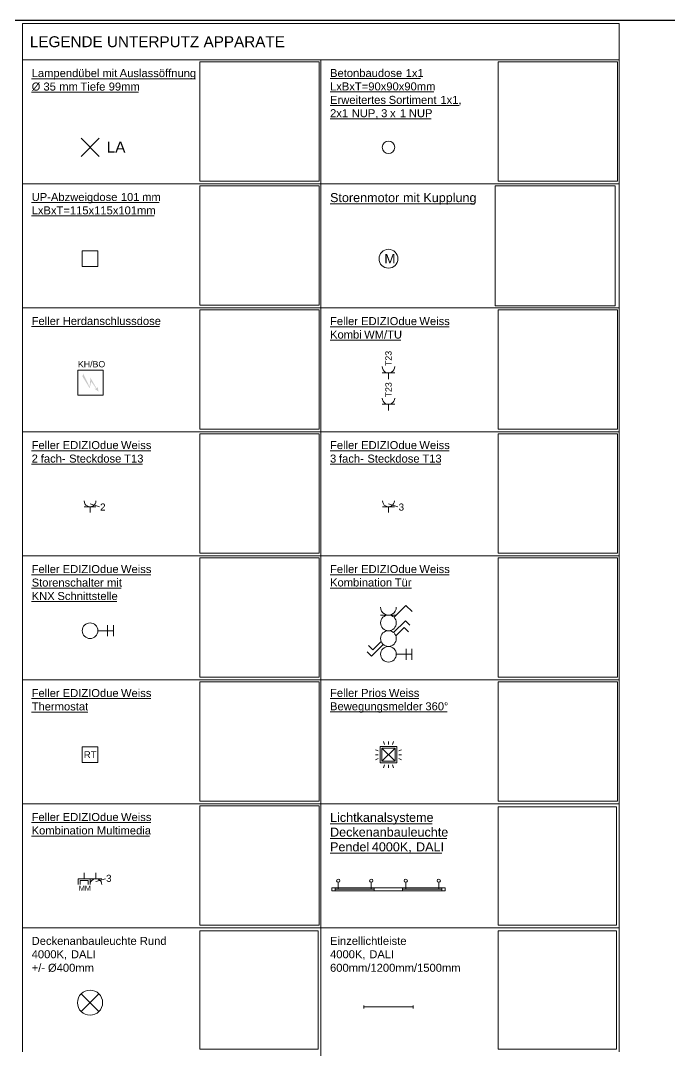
# Model space of a CAD drawing. Extents: x -1067 to 613, y -179 to 712.
# Drawn here: x 199.5 to 406, y 378.4 to 706.5 of the extents above; entities that cross this region are included whole.
import ezdxf

# ---------------------------------------------------------------- set-up
doc = ezdxf.new("R2010")
doc.units = 0
doc.layers.get('0').update_dxf_attribs({"lineweight": 13})
for name, color, linetype, lineweight, true_color in [('EL01_WAN_HLKS', 5, 'Continuous', 13, 0x0000ff), ('EL01_WAN_Kraft', 1, 'Continuous', 13, 0xff0000), ('EL01_WAN_Leuchten', 7, 'Continuous', 13, 0x0080ff), ('EL01_WAN_Licht', 7, 'Continuous', 13, 0x0080ff), ('EL01_WAN_Multimedia', 6, 'Continuous', 13, 0xff00ff), ('EL01_WAN_Starkstrom', 1, 'Continuous', 13, 0xff0000), ('EL01_WAN_Storen', 1, 'Continuous', 13, 0xff0000), ('EL01_WANX_Bitmap', 1, 'Continuous', 13, 0xff0000)]:
    doc.layers.add(name, color=color, linetype=linetype, lineweight=lineweight, true_color=true_color)
for name, color, linetype, lineweight in [('EL01_WAN_I0_Legende', 7, 'Continuous', 13), ('EL01_WAN_Rahmen', 7, 'Continuous', 13), ('EL01_WAN_Text', 7, 'Continuous', 13)]:
    doc.layers.add(name, color=color, linetype=linetype, lineweight=lineweight)
doc.styles.get("Standard").update_dxf_attribs({"font": 'arial.ttf'})
picture_1 = doc.add_image_def('image1.png', size_in_pixel=(460, 460))
picture_2 = doc.add_image_def('image2.png', size_in_pixel=(340, 340))
picture_3 = doc.add_image_def('image3', size_in_pixel=(1181, 1181))
picture_4 = doc.add_image_def('image4', size_in_pixel=(630, 630))
picture_5 = doc.add_image_def('image5.png', size_in_pixel=(320, 320))
picture_6 = doc.add_image_def('image6.jpg', size_in_pixel=(300, 300))
picture_7 = doc.add_image_def('image7.jpg', size_in_pixel=(1920, 1281))
picture_8 = doc.add_image_def('image8.jpg', size_in_pixel=(4032, 3024))
picture_9 = doc.add_image_def('image9.jpg', size_in_pixel=(1106, 830))
picture_10 = doc.add_image_def('image12.jpg', size_in_pixel=(740, 416))
picture_11 = doc.add_image_def('image25.png', size_in_pixel=(320, 320))
picture_12 = doc.add_image_def('image26.png', size_in_pixel=(320, 320))
picture_13 = doc.add_image_def('image27.png', size_in_pixel=(320, 320))
picture_14 = doc.add_image_def('image28.png', size_in_pixel=(320, 320))
picture_15 = doc.add_image_def('image29.png', size_in_pixel=(460, 460))
picture_16 = doc.add_image_def('image30.png', size_in_pixel=(460, 460))

# ---------------------------------------------------------------- blocks, each defined once
blk = doc.blocks.new('Blockreferenz-A0UJ318WXE', base_point=(200.08, -79.68))
at = {"layer": 'EL01_WAN_Starkstrom', "lineweight": -2}
blk.add_hatch(color=256, dxfattribs=at).paths.add_polyline_path([(224.27, 588.34), (223.04, 589.21), (223.57, 589.28), (221.91, 591.51), (221.46, 589.4), (219.15, 593.15), (219.38, 594.03), (221.43, 589.88), (221.71, 592.73), (223.67, 589.36), (223.98, 589.83)])
at = {"layer": 'EL01_WAN_HLKS', "linetype": 'ByBlock', "lineweight": -2, "ltscale": 0.13}
for p, q in [((224.08, 475.16), (219.08, 475.16)), ((219.08, 475.16), (219.08, 470.16)), ((224.08, 470.16), (224.08, 475.16)), ((224.08, 470.16), (219.08, 470.16))]:
    blk.add_line(p, q, dxfattribs=at)
at = {"layer": 'EL01_WAN_Kraft', "linetype": 'ByBlock', "lineweight": -2, "ltscale": 0.13}
for p, q in [((314.58, 594.28), (318.58, 594.28)), ((316.58, 594.28), (316.58, 592.28)), ((314.58, 584.28), (318.58, 584.28)), ((316.58, 584.28), (316.58, 582.28))]:
    blk.add_line(p, q, dxfattribs=at)
for centre in [(316.58, 596.28), (316.58, 586.28)]:
    blk.add_ellipse(centre, major_axis=(-2, 0), ratio=1, start_param=0, end_param=3.141593, dxfattribs=at)
at = {"layer": 'EL01_WAN_Leuchten', "lineweight": -2}
for p, q in [((298.58, 429.28), (298.58, 430.28)), ((298.58, 430.28), (334.58, 430.28)), ((299.58, 430.28), (299.58, 429.28)), ((312.08, 430.28), (312.08, 429.28)), ((321.08, 430.28), (321.08, 429.28)), ((333.58, 430.28), (333.58, 429.28)), ((334.58, 430.28), (334.58, 429.28)), ((334.58, 429.28), (298.58, 429.28)), ((312.08, 429.78), (299.58, 429.78)), ((333.58, 429.78), (321.08, 429.78))]:
    blk.add_line(p, q, dxfattribs=at)
at = {"layer": 'EL01_WAN_Leuchten', "linetype": 'ByBlock', "lineweight": -2, "ltscale": 0.13}
for p, q in [((300.58, 429.78), (300.58, 432)), ((311.08, 429.78), (311.08, 432)), ((322.08, 429.78), (322.08, 432)), ((332.58, 429.78), (332.58, 432)), ((308.7, 392.78), (308.7, 391.78)), ((308.7, 392.28), (324.46, 392.28)), ((324.46, 392.78), (324.46, 391.78))]:
    blk.add_line(p, q, dxfattribs=at)
for centre, radius in [((316.58, 666.16), 2), ((300.58, 432.52), 0.521), ((311.08, 432.52), 0.521), ((322.08, 432.52), 0.521), ((332.58, 432.52), 0.521)]:
    blk.add_circle(centre, radius, dxfattribs=at)
at = {"layer": 'EL01_WAN_Licht', "linetype": 'ByBlock', "lineweight": -2, "ltscale": 0.13}
for p, q in [((218.69, 663.28), (224.46, 669.05)), ((218.69, 669.05), (224.46, 663.28))]:
    blk.add_line(p, q, dxfattribs=at)
at = {"layer": 'EL01_WAN_Licht', "lineweight": -2}
for p, q in [((224.08, 633.16), (219.08, 633.16)), ((219.08, 633.16), (219.08, 628.16)), ((224.08, 628.16), (224.08, 633.16)), ((219.08, 628.16), (224.08, 628.16)), ((219.7, 551.66), (223.45, 551.66)), ((221.58, 552.6), (224.58, 551.66)), ((221.58, 551.66), (221.58, 549.78)), ((314.7, 551.66), (318.45, 551.66)), ((316.58, 552.6), (319.58, 551.66)), ((316.58, 551.66), (316.58, 549.78)), ((318.35, 516.42), (322.15, 520.23)), ((322.15, 520.23), (324.14, 518.23)), ((314.08, 517.16), (319.08, 517.16)), ((318.22, 511.54), (321.97, 515.29)), ((321.97, 515.29), (323.39, 513.88)), ((318.91, 510.56), (321.55, 513.21)), ((321.55, 513.21), (322.91, 511.85)), ((314.25, 508.75), (311.6, 506.11)), ((311.18, 504.02), (309.77, 505.44)), ((311.6, 506.11), (310.24, 507.47)), ((314.93, 507.77), (311.18, 504.02)), ((315.32, 475.92), (314.98, 476.81)), ((316.58, 475.92), (316.58, 476.81)), ((317.83, 475.92), (318.17, 476.81)), ((313.31, 473.91), (312.42, 474.25)), ((313.31, 472.66), (312.42, 472.66)), ((313.95, 470.03), (313.95, 475.28)), ((313.95, 475.28), (319.2, 475.28)), ((318.68, 470.56), (314.48, 474.76)), ((314.48, 470.56), (314.48, 474.76)), ((314.48, 474.76), (318.68, 474.76)), ((314.48, 470.56), (318.68, 474.76)), ((318.68, 474.76), (318.68, 470.56)), ((319.2, 475.28), (319.2, 470.03)), ((319.85, 473.91), (320.73, 474.25)), ((319.85, 472.66), (320.73, 472.66)), ((313.31, 471.4), (312.42, 471.06)), ((319.2, 470.03), (313.95, 470.03)), ((318.68, 470.56), (314.48, 470.56)), ((315.32, 469.39), (314.98, 468.5)), ((316.58, 469.39), (316.58, 468.5)), ((317.83, 469.39), (318.17, 468.5)), ((319.85, 471.4), (320.73, 471.06)), ((221.58, 433.15), (225.33, 433.15)), ((223.45, 433.15), (223.45, 435.03)), ((223.45, 432.22), (226.45, 433.15)), ((218.75, 396.48), (224.41, 390.83)), ((218.75, 390.83), (224.41, 396.48))]:
    blk.add_line(p, q, dxfattribs=at)
for centre, radius in [((316.58, 514.66), 2.5), ((316.58, 509.66), 2.5), ((221.58, 393.65), 4)]:
    blk.add_circle(centre, radius, dxfattribs=at)
for centre, major_axis in [((221.58, 553.53), (-1.88, 0)), ((316.58, 553.53), (-1.88, 0)), ((316.58, 519.66), (-2.5, 0)), ((223.45, 431.28), (1.88, 0))]:
    blk.add_ellipse(centre, major_axis=major_axis, ratio=1, start_param=0, end_param=3.141593, dxfattribs=at)
at = {"layer": 'EL01_WAN_Multimedia', "lineweight": -2}
for p, q in [((217.83, 433.15), (217.83, 431.28)), ((221.58, 433.15), (217.83, 433.15)), ((219.7, 435.03), (219.7, 433.15)), ((221.58, 433.15), (221.58, 431.28)), ((218.39, 432.59), (218.39, 431.28)), ((221.02, 432.59), (218.39, 432.59)), ((221.02, 432.59), (221.02, 431.28))]:
    blk.add_line(p, q, dxfattribs=at)
at = {"layer": 'EL01_WAN_Rahmen', "color": 0, "linetype": 'ByBlock', "lineweight": -2, "ltscale": 0.13}
for p, q in [((200.08, 694.02), (200.08, 705.6)), ((200.08, 705.6), (390.08, 705.6)), ((390.08, 705.6), (390.08, 694.02)), ((200.08, 654.51), (200.08, 694.02)), ((200.08, 694.02), (390.08, 694.02)), ((295.08, 694.02), (295.08, 141)), ((390.08, 694.02), (390.08, 654.51)), ((390.08, 654.51), (200.08, 654.51)), ((200.08, 615.01), (200.08, 654.51)), ((200.08, 654.51), (223.21, 654.51)), ((390.08, 654.51), (390.08, 615.01)), ((390.08, 615.01), (200.08, 615.01)), ((200.08, 575.51), (200.08, 615.01)), ((200.08, 615.01), (223.21, 615.01)), ((390.08, 615.01), (390.08, 575.51)), ((200.08, 536.01), (200.08, 575.51)), ((200.08, 575.51), (223.21, 575.51)), ((390.08, 575.51), (200.08, 575.51)), ((390.08, 575.51), (390.08, 536.01)), ((390.08, 536.01), (200.08, 536.01)), ((200.08, 496.51), (200.08, 536.01)), ((200.08, 536.01), (223.21, 536.01)), ((390.08, 536.01), (390.08, 496.51)), ((200.08, 457.01), (200.08, 496.51)), ((200.08, 496.51), (223.21, 496.51)), ((390.08, 496.51), (200.08, 496.51)), ((390.08, 496.51), (390.08, 457.01)), ((390.08, 457.01), (200.08, 457.01)), ((200.08, 417.51), (200.08, 457.01)), ((200.08, 457.01), (223.21, 457.01)), ((390.08, 457.01), (390.08, 417.51)), ((200.08, 378.01), (200.08, 417.51)), ((390.08, 417.51), (200.08, 417.51)), ((390.08, 417.51), (390.08, 378.01))]:
    blk.add_line(p, q, dxfattribs=at)
at = {"layer": 'EL01_WAN_Starkstrom', "lineweight": -2}
for p, q in [((217.7, 587.16), (217.7, 595.16)), ((217.7, 595.16), (225.7, 595.16)), ((225.7, 587.16), (225.7, 595.16)), ((217.7, 587.16), (225.7, 587.16))]:
    blk.add_line(p, q, dxfattribs=at)
at = {"layer": 'EL01_WAN_Storen', "lineweight": -2}
for p, q in [((224.08, 512.16), (229.02, 512.16)), ((227.17, 513.88), (227.17, 510.43)), ((229.02, 513.88), (229.02, 510.43)), ((322.17, 506.38), (322.17, 502.93)), ((324.02, 506.38), (324.02, 502.93)), ((319.08, 504.66), (324.02, 504.66))]:
    blk.add_line(p, q, dxfattribs=at)
at = {"layer": 'EL01_WAN_Storen', "linetype": 'ByBlock', "lineweight": -2, "ltscale": 0.13}
blk.add_circle((316.58, 630.66), 3, dxfattribs=at)
at = {"layer": 'EL01_WAN_Storen', "lineweight": -2}
for centre in [(221.58, 512.16), (316.58, 504.66)]:
    blk.add_circle(centre, 2.5, dxfattribs=at)
at = {"layer": 'EL01_WAN_Text', "color": 7, "linetype": 'ByBlock', "lineweight": -2, "ltscale": 0.13, "true_color": 0xffffff}
for p, q in [((202.98, 688.02), (224.04, 688.02)), ((224.04, 688.02), (225.51, 688.02)), ((225.51, 688.02), (229.99, 688.02)), ((229.99, 688.02), (231, 688.02)), ((231, 688.02), (255.1, 688.02)), ((297.98, 688.04), (320.54, 688.04)), ((320.54, 688.04), (322.06, 688.04)), ((322.06, 688.04), (326.76, 688.04)), ((202.98, 683.73), (205.47, 683.73)), ((205.47, 683.73), (206.74, 683.73)), ((206.74, 683.73), (210.41, 683.73)), ((210.41, 683.73), (211.77, 683.73)), ((211.77, 683.73), (217.24, 683.73)), ((217.24, 683.73), (218.54, 683.73)), ((218.54, 683.73), (226.22, 683.73)), ((226.22, 683.73), (227.5, 683.73)), ((227.5, 683.73), (237.01, 683.73)), ((297.98, 683.79), (331.02, 683.79)), ((297.98, 679.5), (315.37, 679.5)), ((315.37, 679.5), (316.65, 679.5)), ((316.65, 679.5), (331.69, 679.5)), ((331.69, 679.5), (333.11, 679.5)), ((333.11, 679.5), (339.13, 679.5)), ((297.98, 675.23), (302.96, 675.23)), ((302.96, 675.23), (304.88, 675.23)), ((304.88, 675.23), (312.79, 675.23)), ((312.79, 675.23), (314.25, 675.23)), ((314.25, 675.23), (315.92, 675.23)), ((315.92, 675.23), (317.09, 675.23)), ((317.09, 675.23), (318.82, 675.23)), ((318.82, 675.23), (320.23, 675.23)), ((320.23, 675.23), (321.16, 675.23)), ((321.16, 675.23), (323.08, 675.23)), ((323.08, 675.23), (330.15, 675.23)), ((202.98, 648.54), (229.85, 648.54)), ((229.85, 648.54), (231.37, 648.54)), ((231.37, 648.54), (236.27, 648.54)), ((236.27, 648.54), (238.14, 648.54)), ((238.14, 648.54), (243.61, 648.54)), ((297.98, 648.12), (319.88, 648.12)), ((319.88, 648.12), (321.2, 648.12)), ((321.2, 648.12), (326.24, 648.12)), ((326.24, 648.12), (327.68, 648.12)), ((327.68, 648.12), (344.03, 648.12)), ((202.98, 644.28), (241.95, 644.28)), ((202.98, 609.05), (211.64, 609.05)), ((211.64, 609.05), (212.87, 609.05)), ((212.87, 609.05), (243.69, 609.05)), ((297.98, 609.01), (306.64, 609.01)), ((306.64, 609.01), (307.87, 609.01)), ((307.87, 609.01), (325.23, 609.01)), ((325.23, 609.01), (326.42, 609.01)), ((326.42, 609.01), (335.92, 609.01)), ((297.98, 604.72), (307.56, 604.72)), ((307.56, 604.72), (308.84, 604.72)), ((308.84, 604.72), (320.57, 604.72)), ((202.98, 569.51), (211.64, 569.51)), ((211.64, 569.51), (212.87, 569.51)), ((212.87, 569.51), (230.23, 569.51)), ((230.23, 569.51), (231.42, 569.51)), ((231.42, 569.51), (240.92, 569.51)), ((297.98, 569.51), (306.64, 569.51)), ((306.64, 569.51), (307.87, 569.51)), ((307.87, 569.51), (325.23, 569.51)), ((325.23, 569.51), (326.42, 569.51)), ((326.42, 569.51), (335.92, 569.51)), ((202.98, 565.22), (204.67, 565.22)), ((204.67, 565.22), (205.88, 565.22)), ((205.88, 565.22), (213.65, 565.22)), ((213.65, 565.22), (214.91, 565.22)), ((214.91, 565.22), (231.22, 565.22)), ((231.22, 565.22), (232.44, 565.22)), ((232.44, 565.22), (238.32, 565.22)), ((297.98, 565.22), (299.65, 565.22)), ((299.65, 565.22), (300.83, 565.22)), ((300.83, 565.22), (308.6, 565.22)), ((308.6, 565.22), (309.86, 565.22)), ((309.86, 565.22), (326.17, 565.22)), ((326.17, 565.22), (327.38, 565.22)), ((327.38, 565.22), (333.27, 565.22)), ((202.98, 530.01), (211.64, 530.01)), ((211.64, 530.01), (212.87, 530.01)), ((212.87, 530.01), (230.23, 530.01)), ((230.23, 530.01), (231.42, 530.01)), ((231.42, 530.01), (240.92, 530.01)), ((297.98, 530.01), (306.64, 530.01)), ((306.64, 530.01), (307.87, 530.01)), ((307.87, 530.01), (325.23, 530.01)), ((325.23, 530.01), (326.42, 530.01)), ((326.42, 530.01), (335.92, 530.01)), ((202.98, 525.71), (225.81, 525.71)), ((225.81, 525.71), (226.98, 525.71)), ((226.98, 525.71), (231.47, 525.71)), ((297.98, 525.75), (317.26, 525.75)), ((317.26, 525.75), (318.57, 525.75)), ((318.57, 525.75), (323.88, 525.75)), ((202.98, 521.42), (210.01, 521.42)), ((210.01, 521.42), (211.19, 521.42)), ((211.19, 521.42), (230.06, 521.42)), ((202.98, 490.51), (211.64, 490.51)), ((211.64, 490.51), (212.87, 490.51)), ((212.87, 490.51), (230.23, 490.51)), ((230.23, 490.51), (231.42, 490.51)), ((231.42, 490.51), (240.92, 490.51)), ((297.98, 490.55), (306.64, 490.55)), ((306.64, 490.55), (307.86, 490.55)), ((307.86, 490.55), (315.55, 490.55)), ((315.55, 490.55), (316.72, 490.55)), ((316.72, 490.55), (326.23, 490.55)), ((202.98, 486.25), (220.87, 486.25)), ((297.98, 486.29), (327.24, 486.29)), ((327.24, 486.29), (328.33, 486.29)), ((328.33, 486.29), (335.3, 486.29)), ((202.98, 451.01), (211.64, 451.01)), ((211.64, 451.01), (212.87, 451.01)), ((212.87, 451.01), (230.23, 451.01)), ((230.23, 451.01), (231.42, 451.01)), ((231.42, 451.01), (240.92, 451.01)), ((297.98, 450.67), (330.45, 450.67)), ((202.98, 446.75), (222.26, 446.75)), ((222.26, 446.75), (223.75, 446.75)), ((223.75, 446.75), (240.54, 446.75)), ((297.98, 445.99), (335.12, 445.99)), ((297.98, 441.3), (309.85, 441.3)), ((309.85, 441.3), (311.29, 441.3)), ((311.29, 441.3), (323.58, 441.3)), ((323.58, 441.3), (325.36, 441.3)), ((325.36, 441.3), (333.59, 441.3))]:
    blk.add_line(p, q, dxfattribs=at)
at = {"layer": 'EL01_WAN_HLKS', "linetype": 'ByBlock', "lineweight": -2, "ltscale": 0.13, "insert": (219.56, 473.76), "char_height": 2.2, "attachment_point": 1}
blk.add_mtext('{\\fArial;RT}', dxfattribs=at)
at = {"layer": 'EL01_WAN_Kraft', "linetype": 'ByBlock', "lineweight": -2, "ltscale": 0.13, "char_height": 2, "attachment_point": 1, "rotation": 90}
for insert in [(315.57, 596.5), (315.57, 586.5)]:
    blk.add_mtext('{\\fArial;T23}', dxfattribs=dict(at, insert=insert))
at = {"layer": 'EL01_WAN_Licht', "linetype": 'ByBlock', "lineweight": -2, "ltscale": 0.13, "insert": (226.86, 667.99), "char_height": 3.5, "attachment_point": 1}
blk.add_mtext('{\\fArial;LA}', dxfattribs=at)
at = {"layer": 'EL01_WAN_Licht', "lineweight": -2, "char_height": 2.25, "attachment_point": 1}
for s, insert in [('{\\fArial;2}', (224.76, 552.68)), ('{\\fArial;3}', (319.8, 552.68)), ('{\\fArial;3}', (226.68, 434.39))]:
    blk.add_mtext(s, dxfattribs=dict(at, insert=insert))
at = {"layer": 'EL01_WAN_Multimedia', "lineweight": -2, "insert": (217.99, 430.95), "char_height": 1.65, "attachment_point": 1}
blk.add_mtext('{\\fArial;MM}', dxfattribs=at)
at = {"layer": 'EL01_WAN_Starkstrom', "linetype": 'ByBlock', "lineweight": -2, "ltscale": 0.13, "insert": (217.71, 598.07), "char_height": 2, "attachment_point": 1}
blk.add_mtext('{\\fArial;KH/BO}', dxfattribs=at)
at = {"layer": 'EL01_WAN_Storen', "lineweight": -2, "insert": (315.29, 632.16), "char_height": 3, "attachment_point": 1}
blk.add_mtext('{\\fArial;M}', dxfattribs=at)
at = {"layer": 'EL01_WAN_Text', "color": 0, "linetype": 'ByBlock', "lineweight": -2, "ltscale": 0.13, "insert": (202.4, 701.54), "char_height": 3.4761, "attachment_point": 1}
blk.add_mtext('{\\fArial;LEGENDE UNTERPUTZ APPARATE}', dxfattribs=at)
at = {"layer": 'EL01_WAN_Text', "color": 7, "linetype": 'ByBlock', "lineweight": -2, "ltscale": 0.13, "true_color": 0xffffff, "attachment_point": 1}
for s, insert, char_height in [('{\\fArial;Lampendübel}', (202.98, 691.08), 2.5491), ('{\\fArial;mit}', (225.51, 691.08), 2.5491), ('{\\fArial;Auslassöffnung}', (231, 691.08), 2.5491), ('{\\f@Arial Unicode MS;Betonbaudose}', (297.98, 691.1), 2.5491), ('{\\f@Arial Unicode MS;1x1}', (322.06, 691.1), 2.5491), ('{\\fArial;Ø}', (202.98, 686.79), 2.5491), ('{\\fArial;35}', (206.74, 686.79), 2.5491), ('{\\fArial;mm}', (211.77, 686.79), 2.5491), ('{\\fArial;Tiefe}', (218.54, 686.79), 2.5491), ('{\\fArial;99mm}', (227.5, 686.79), 2.5491), ('{\\fArial;LxBxT=90x90x90mm}', (297.98, 686.84), 2.5491), ('{\\f@Arial Unicode MS;Erweitertes}', (297.98, 682.55), 2.5491), ('{\\f@Arial Unicode MS;Sortiment}', (316.65, 682.55), 2.5491), ('{\\f@Arial Unicode MS;1x1,}', (333.11, 682.55), 2.5491), ('{\\f@Arial Unicode MS;2x1}', (297.98, 678.29), 2.5491), ('{\\f@Arial Unicode MS;NUP,}', (304.88, 678.29), 2.5491), ('{\\f@Arial Unicode MS;3}', (314.25, 678.29), 2.5491), ('{\\f@Arial Unicode MS;x}', (317.09, 678.29), 2.5491), ('{\\f@Arial Unicode MS;1}', (320.23, 678.29), 2.5491), ('{\\f@Arial Unicode MS;NUP}', (323.08, 678.29), 2.5491), ('{\\fArial;UP-Abzweigdose}', (202.98, 651.6), 2.5491), ('{\\fArial;101}', (231.37, 651.6), 2.5491), ('{\\fArial;mm}', (238.14, 651.6), 2.5491), ('{\\fArial;Storenmotor}', (297.98, 651.57), 2.8678), ('{\\fArial;mit}', (321.2, 651.57), 2.8678), ('{\\fArial;Kupplung}', (327.68, 651.57), 2.8678), ('{\\fArial;LxBxT=115x115x101mm}', (202.98, 647.34), 2.5491), ('{\\fArial;Feller}', (202.98, 612.11), 2.5491), ('{\\fArial;Herdanschlussdose}', (212.87, 612.11), 2.5491), ('{\\fArial;Feller}', (297.98, 612.07), 2.5491), ('{\\fArial;EDIZIOdue}', (307.87, 612.07), 2.5491), ('{\\fArial;Weiss}', (326.42, 612.07), 2.5491), ('{\\fArial;Kombi}', (297.98, 607.78), 2.5491), ('{\\fArial;WM/TU}', (308.84, 607.78), 2.5491), ('{\\fArial;Feller}', (202.98, 572.57), 2.5491), ('{\\fArial;EDIZIOdue}', (212.87, 572.57), 2.5491), ('{\\fArial;Weiss}', (231.42, 572.57), 2.5491), ('{\\fArial;Feller}', (297.98, 572.57), 2.5491), ('{\\fArial;EDIZIOdue}', (307.87, 572.57), 2.5491), ('{\\fArial;Weiss}', (326.42, 572.57), 2.5491), ('{\\fArial;2}', (202.98, 568.27), 2.5491), ('{\\fArial;fach-}', (205.88, 568.27), 2.5491), ('{\\fArial;Steckdose}', (214.91, 568.27), 2.5491), ('{\\fArial;T13}', (232.44, 568.27), 2.5491), ('{\\fArial;3}', (297.98, 568.27), 2.5491), ('{\\fArial;fach-}', (300.83, 568.27), 2.5491), ('{\\fArial;Steckdose}', (309.86, 568.27), 2.5491), ('{\\fArial;T13}', (327.38, 568.27), 2.5491), ('{\\fArial;Feller}', (202.98, 533.07), 2.5491), ('{\\fArial;EDIZIOdue}', (212.87, 533.07), 2.5491), ('{\\fArial;Weiss}', (231.42, 533.07), 2.5491), ('{\\fArial;Feller}', (297.98, 533.07), 2.5491), ('{\\fArial;EDIZIOdue}', (307.87, 533.07), 2.5491), ('{\\fArial;Weiss}', (326.42, 533.07), 2.5491), ('{\\fArial;Storenschalter}', (202.98, 528.77), 2.5491), ('{\\fArial;mit}', (226.98, 528.77), 2.5491), ('{\\fArial;Kombination}', (297.98, 528.8), 2.5491), ('{\\fArial;Tür}', (318.57, 528.8), 2.5491), ('{\\fArial;KNX}', (202.98, 524.48), 2.5491), ('{\\fArial;Schnittstelle}', (211.19, 524.48), 2.5491), ('{\\fArial;Feller}', (202.98, 493.57), 2.5491), ('{\\fArial;EDIZIOdue}', (212.87, 493.57), 2.5491), ('{\\fArial;Weiss}', (231.42, 493.57), 2.5491), ('{\\fArial;Feller}', (297.98, 493.61), 2.5491), ('{\\fArial;Prios}', (307.86, 493.61), 2.5491), ('{\\fArial;Weiss}', (316.72, 493.61), 2.5491), ('{\\fArial;Thermostat}', (202.98, 489.31), 2.5491), ('{\\fArial;Bewegungsmelder}', (297.98, 489.35), 2.5491), ('{\\fArial;360°}', (328.33, 489.35), 2.5491), ('{\\fArial;Feller}', (202.98, 454.07), 2.5491), ('{\\fArial;EDIZIOdue}', (212.87, 454.07), 2.5491), ('{\\fArial;Weiss}', (231.42, 454.07), 2.5491), ('{\\fArial;Lichtkanalsysteme}', (297.98, 454.11), 2.8678), ('{\\fArial;Kombination}', (202.98, 449.81), 2.5491), ('{\\fArial;Multimedia}', (223.75, 449.81), 2.5491), ('{\\fArial;Deckenanbauleuchte}', (297.98, 449.43), 2.8678), ('{\\fArial;Pendel}', (297.98, 444.74), 2.8678), ('{\\fArial;4000K,}', (311.29, 444.74), 2.8678), ('{\\fArial;DALI}', (325.36, 444.74), 2.8678), ('{\\fArial;Deckenanbauleuchte}', (202.98, 414.61), 2.5491), ('{\\fArial;Rund}', (237.41, 414.61), 2.5491), ('{\\fArial;Einzellichtleiste}', (297.98, 414.61), 2.5491), ('{\\fArial;4000K,}', (202.98, 410.35), 2.5491), ('{\\fArial;DALI}', (215.48, 410.35), 2.5491), ('{\\fArial;4000K,}', (297.98, 410.35), 2.5491), ('{\\fArial;DALI}', (310.48, 410.35), 2.5491), ('{\\fArial;+/-}', (202.98, 406.05), 2.5491), ('{\\fArial;Ø400mm}', (208.17, 406.05), 2.5491), ('{\\fArial;600mm/1200mm/1500mm}', (297.98, 406.05), 2.5491)]:
    blk.add_mtext(s, dxfattribs=dict(at, insert=insert, char_height=char_height))
at = {"color": 0, "linetype": 'ByBlock', "lineweight": -2, "ltscale": 0.13}
image = blk.add_image(picture_3, insert=(256.52, 655.39), size_in_units=(38, 38), dxfattribs=at)
image.dxf.flags = 7
image = blk.add_image(picture_4, insert=(351.52, 655.39), size_in_units=(38, 38), dxfattribs=at)
image.dxf.flags = 7
image = blk.add_image(picture_2, insert=(256.52, 615.89), size_in_units=(38, 38), dxfattribs=at)
image.dxf.flags = 7
at = {"layer": 'EL01_WANX_Bitmap', "linetype": 'ByBlock', "lineweight": -2, "ltscale": 0.13}
image = blk.add_image(picture_10, insert=(350.51, 615.65), size_in_units=(38.23, 38.23), dxfattribs=at)
image.dxf.flags = 7
image = blk.add_image(picture_6, insert=(256.52, 576.39), size_in_units=(38, 38), rotation=0, dxfattribs=at)
image.dxf.flags = 7
image = blk.add_image(picture_1, insert=(351.52, 576.39), size_in_units=(38, 38), rotation=0, dxfattribs=at)
image.dxf.flags = 7
image = blk.add_image(picture_11, insert=(256.52, 536.89), size_in_units=(38, 38), rotation=0, dxfattribs=at)
image.dxf.flags = 7
image = blk.add_image(picture_12, insert=(351.52, 536.89), size_in_units=(38, 38), rotation=0, dxfattribs=at)
image.dxf.flags = 7
image = blk.add_image(picture_13, insert=(256.52, 497.39), size_in_units=(38, 38), rotation=0, dxfattribs=at)
image.dxf.flags = 7
image = blk.add_image(picture_16, insert=(351.52, 497.39), size_in_units=(38, 38), rotation=0, dxfattribs=at)
image.dxf.flags = 7
image = blk.add_image(picture_14, insert=(256.52, 457.89), size_in_units=(38, 38), rotation=0, dxfattribs=at)
image.dxf.flags = 7
image = blk.add_image(picture_5, insert=(351.52, 457.89), size_in_units=(38, 38), rotation=0, dxfattribs=at)
image.dxf.flags = 7
image = blk.add_image(picture_15, insert=(256.52, 418.39), size_in_units=(38, 38), rotation=0, dxfattribs=at)
image.dxf.flags = 7
image = blk.add_image(picture_7, insert=(351.52, 418.39), size_in_units=(37.68, 37.68), dxfattribs=at)
image.dxf.flags = 7
image = blk.add_image(picture_8, insert=(256.52, 378.89), size_in_units=(37.68, 37.68), dxfattribs=at)
image.dxf.flags = 7
image = blk.add_image(picture_9, insert=(351.52, 378.89), size_in_units=(37.68, 37.68), dxfattribs=at)
image.dxf.flags = 7

msp = doc.modelspace()

# ---------------------------------------------------------------- linework, layer by layer
at = {"color": 0, "linetype": 'ByBlock', "lineweight": -2, "ltscale": 0.13}
msp.add_line((607.58, 706.53), (-1062.42, 706.53), dxfattribs=at)

# ---------------------------------------------------------------- block references
at = {"layer": 'EL01_WAN_I0_Legende', "ltscale": 0.13}
msp.add_blockref('Blockreferenz-A0UJ318WXE', (200.08, -79.68), dxfattribs=at)

doc.saveas('drawing.dxf')
